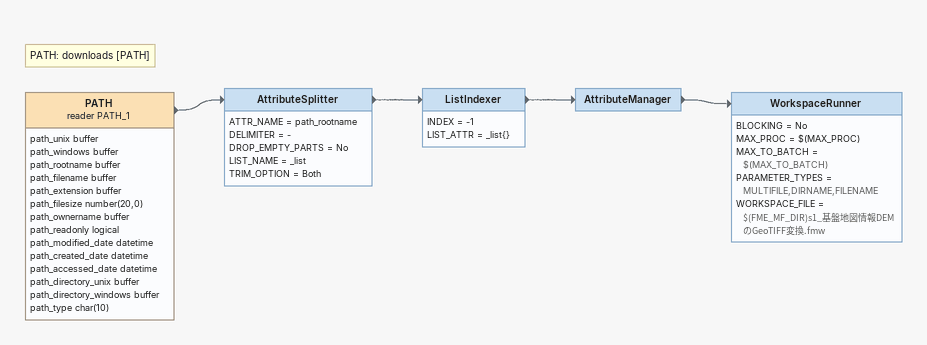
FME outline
Note: PATH: downloads [PATH]
PATH (reader PATH_1)
    attributes: path_unix buffer, path_windows buffer, path_rootname buffer, path_filename buffer, path_extension buffer, path_filesize number(20,0), path_ownername buffer, path_readonly logical, path_modified_date datetime, path_created_date datetime, path_accessed_date datetime, path_directory_unix buffer, path_directory_windows buffer, path_type char(10)
    -> AttributeSplitter
AttributeSplitter
    ATTR_NAME = path_rootname
    DELIMITER = -
    DROP_EMPTY_PARTS = No
    LIST_NAME = _list
    TRIM_OPTION = Both
    -> ListIndexer
ListIndexer
    INDEX = -1
    LIST_ATTR = _list{}
    -> AttributeManager
AttributeManager
    -> WorkspaceRunner
WorkspaceRunner
    BLOCKING = No
    MAX_PROC = $(MAX_PROC)
    MAX_TO_BATCH = $(MAX_TO_BATCH)
    PARAMETER_TYPES = MULTIFILE,DIRNAME,FILENAME
    WORKSPACE_FILE = $(FME_MF_DIR)s1_基盤地図情報DEMのGeoTIFF変換.fmw
